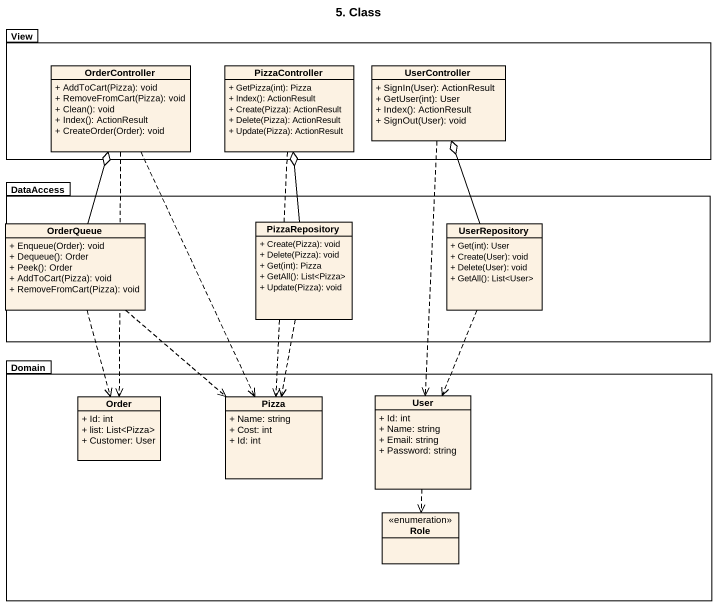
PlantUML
@startuml
title 5. Class
hide circle
hide empty members
skinparam classAttributeIconSize 0
package View {
  class OrderController {
    + AddToCart(Pizza): void
    + RemoveFromCart(Pizza): void
    + Clean(): void
    + Index(): ActionResult
    + CreateOrder(Order): void
  }
  class PizzaController {
    + GetPizza(int): Pizza
    + Index(): ActionResult
    + Create(Pizza): ActionResult
    + Delete(Pizza): ActionResult
    + Update(Pizza): ActionResult
  }
  class UserController {
    + SignIn(User): ActionResult
    + GetUser(int): User
    + Index(): ActionResult
    + SignOut(User): void
  }
}
package DataAccess {
  class OrderQueue {
    + Enqueue(Order): void
    + Dequeue(): Order
    + Peek(): Order
    + AddToCart(Pizza): void
    + RemoveFromCart(Pizza): void
  }
  class PizzaRepository {
    + Create(Pizza): void
    + Delete(Pizza): void
    + Get(int): Pizza
    + GetAll(): List<Pizza>
    + Update(Pizza): void
  }
  class UserRepository {
    + Get(int): User
    + Create(User): void
    + Delete(User): void
    + GetAll(): List<User>
  }
}
package Domain {
  class Order {
    + Id: int
    + list: List<Pizza>
    + Customer: User
  }
  class Pizza {
    + Name: string
    + Cost: int
    + Id: int
  }
  class User {
    + Id: int
    + Name: string
    + Email: string
    + Password: string
  }
  enum Role
}
OrderController ..> Order
OrderController ..> Pizza
PizzaController ..> Pizza
UserController ..> User
OrderQueue -up-o OrderController
OrderQueue ..> Order
OrderQueue ..> Pizza
PizzaRepository -up-o PizzaController
PizzaRepository ..> Pizza
UserRepository -up-o UserController
UserRepository ..> User
User ..> Role
@enduml
